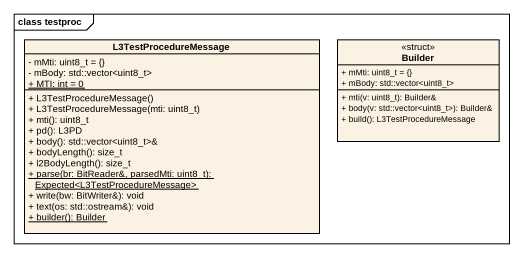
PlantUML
@startuml
mainframe class testproc
hide circle
hide empty members
skinparam classAttributeIconSize 0
class L3TestProcedureMessage {
  - mMti: uint8_t = {}
  - mBody: std::vector<uint8_t>
  {static} + MTI: int = 0
  + L3TestProcedureMessage()
  + L3TestProcedureMessage(mti: uint8_t)
  + mti(): uint8_t
  + pd(): L3PD
  + body(): std::vector<uint8_t>&
  + bodyLength(): size_t
  + l2BodyLength(): size_t
  {static} + parse(br: BitReader&, parsedMti: uint8_t): Expected<L3TestProcedureMessage>
  + write(bw: BitWriter&): void
  + text(os: std::ostream&): void
  {static} + builder(): Builder
}
class Builder <<struct>> {
  + mMti: uint8_t = {}
  + mBody: std::vector<uint8_t>
  + mti(v: uint8_t): Builder&
  + body(v: std::vector<uint8_t>): Builder&
  + build(): L3TestProcedureMessage
}
@enduml
